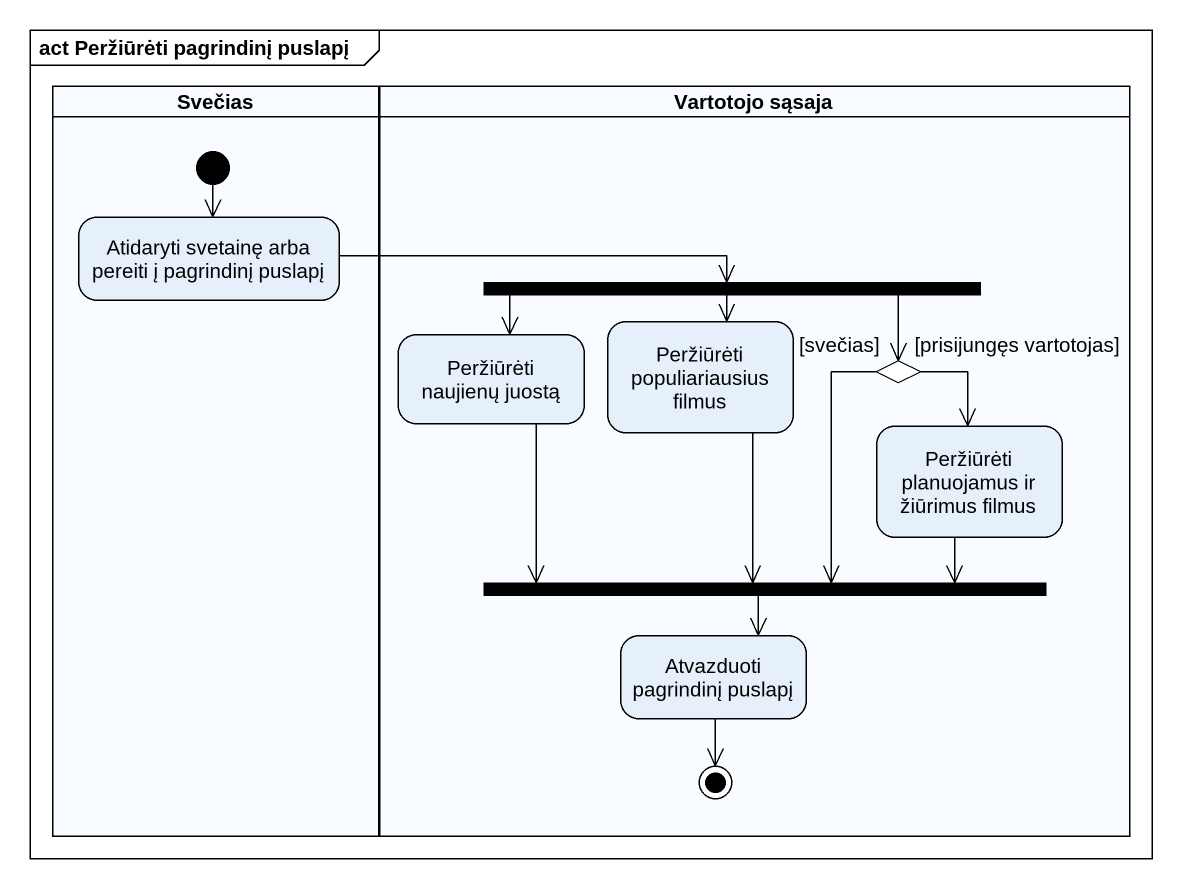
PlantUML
@startuml
mainframe act Peržiūrėti pagrindinį puslapį
hide empty description
state Svečias <<partition>> {
  state "Atidaryti svetainę arba pereiti į pagrindinį puslapį" as Atidaryti_svetainę_arba
  [*] --> Atidaryti_svetainę_arba
}
state "Vartotojo sąsaja" as Vartotojo_sąsaja <<partition>> {
  state fork1 <<fork>>
  state "Peržiūrėti naujienų juostą" as Peržiūrėti_naujienų_juostą
  state "Peržiūrėti populiariausius filmus" as Peržiūrėti_populiariausius
  state choice1 <<choice>>
  state "Peržiūrėti planuojamus ir žiūrimus filmus" as Peržiūrėti_planuojamus_ir
  state fork2 <<join>>
  state "Atvazduoti pagrindinį puslapį" as Atvazduoti_pagrindinį
  Atvazduoti_pagrindinį --> [*]
}
Atidaryti_svetainę_arba -right-> fork1
fork1 -left-> Peržiūrėti_naujienų_juostą
fork1 --> Peržiūrėti_populiariausius
fork1 -right-> choice1
Peržiūrėti_naujienų_juostą --> fork2
Peržiūrėti_populiariausius --> fork2
choice1 --> Peržiūrėti_planuojamus_ir : [prisijungęs vartotojas]
choice1 --> fork2 : [svečias]
Peržiūrėti_planuojamus_ir -left-> fork2
fork2 --> Atvazduoti_pagrindinį
@enduml
